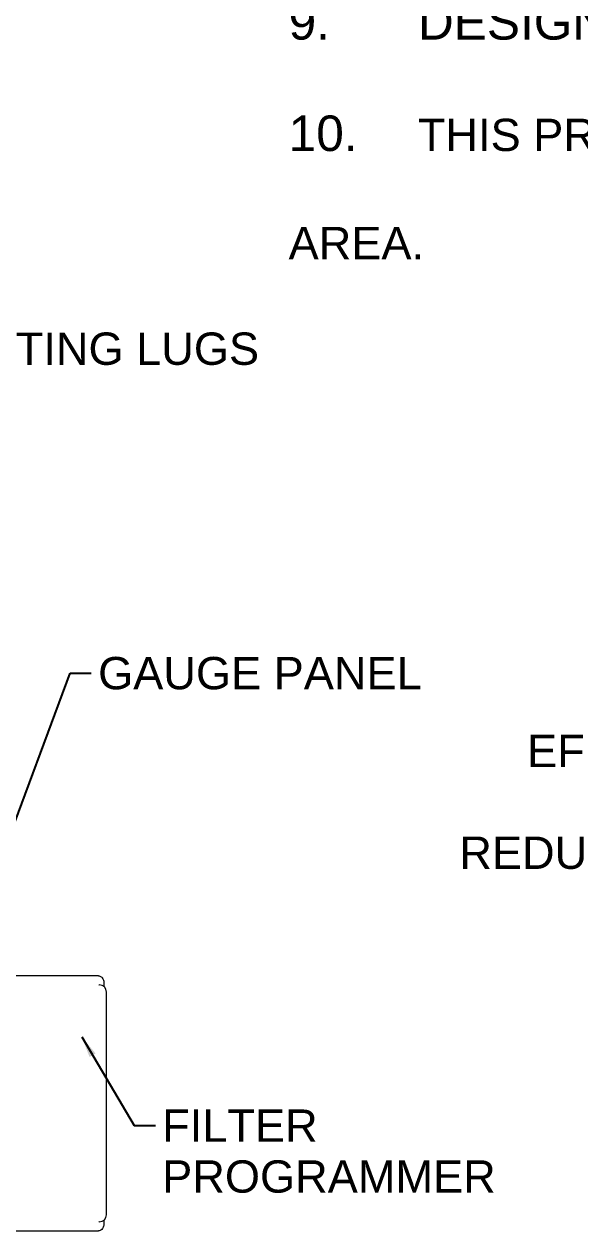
# Model space of a CAD drawing. Header units: inches. Extents: x 19 to 503, y 7 to 322.
# Drawn here: x 275.5 to 314.2, y 82.7 to 166.7 of the extents above; entities that cross this region are included whole.
import ezdxf

# ---------------------------------------------------------------- set-up
doc = ezdxf.new("R2010")
doc.units = ezdxf.units.IN
doc.header["$LTSCALE"] = 15
doc.header["$MEASUREMENT"] = 0
for name, color, linetype, lineweight in [('Symbol', 7, 'Continuous', 25), ('Symbol (ANSI)', 7, 'Continuous', 25), ('Visible (ANSI)', 7, 'Continuous', 50)]:
    doc.layers.add(name, color=color, linetype=linetype, lineweight=lineweight)
doc.styles.add('MEMCOR Medium', font='arial.ttf')
doc.styles.add('Standard D-E NeptuneBenson', font='arial.ttf')
doc.dimstyles.new('Default (ANSI)$7', dxfattribs={"dimscale": 15, "dimtxt": 0.15, "dimasz": 0.098425, "dimexe": 0.125, "dimexo": 0.0625, "dimgap": 0.031496, "dimtad": 0, "dimtih": 1, "dimtoh": 1, "dimdec": 4, "dimrnd": 1e-08, "dimzin": 3, "dimdsep": 46, "dimlunit": 5, "dimtxsty": 'MEMCOR Medium', "dimcen": 0.09, "dimdle": 0.393701, "dimclrd": 256, "dimclre": 256, "dimclrt": 256, "dimadec": 0, "dimazin": 1, "dimtfac": 0.8, "dimtofl": 0, "dimtmove": 0, "dimatfit": 3, "dimfxl": 1, "dimfrac": 1, "dimtolj": 1, "dimtzin": 4, "dimlwd": -1, "dimlwe": -1, "dimarcsym": 0})

msp = doc.modelspace()

# ---------------------------------------------------------------- linework, layer by layer
at = {"layer": 'Visible (ANSI)', "linetype": 'Continuous', "lineweight": 18}
for p, q in [((280.71374, 100.4937), (273.46374, 100.4937)), ((281.08874, 99.9937), (281.08874, 99.75538)), ((281.27175, 83.8687), (281.27175, 99.3687)), ((281.08874, 83.48202), (281.08874, 83.2437)), ((273.46374, 82.7437), (280.71374, 82.7437))]:
    msp.add_line(p, q, dxfattribs=at)
for centre, start, end in [((280.77175, 99.3687), 0, 90), ((280.77175, 83.8687), 270, 0)]:
    msp.add_arc(centre, 0.5, start, end, dxfattribs=at)
for points, knots in [([(280.71374, 100.4937), (280.74902, 100.4937), (280.78413, 100.48747), (280.84998, 100.46495), (280.88004, 100.44815), (280.9374, 100.40584), (280.96224, 100.37936), (281.00983, 100.31623), (281.02907, 100.279), (281.05895, 100.20372), (281.06942, 100.16552), (281.08385, 100.08813), (281.08773, 100.04895), (281.08868, 100.00436), (281.08874, 99.99903), (281.08874, 99.9937)], [4.71238898, 4.71238898, 4.71238898, 4.71238898, 4.88171706, 4.88171706, 5.06570872, 5.06570872, 5.29807476, 5.29807476, 5.61223403, 5.61223403, 5.92639329, 5.92639329, 6.24055256, 6.24055256, 6.28318531, 6.28318531, 6.28318531, 6.28318531]), ([(280.75071, 99.8728), (280.75071, 99.8728), (280.75554, 99.87042), (280.76565, 99.86893), (280.7687, 99.8687), (280.77175, 99.8687)], [7.585296266, 7.585296266, 7.585296266, 7.585296266, 7.780745887, 7.780745887, 7.853981634, 7.853981634, 7.853981634, 7.853981634]), ([(281.08874, 83.2437), (281.08874, 83.20443), (281.08569, 83.16517), (281.07308, 83.08754), (281.06357, 83.04918), (281.03612, 82.97361), (281.01832, 82.93629), (280.96799, 82.86315), (280.93517, 82.82658), (280.85607, 82.77518), (280.81636, 82.75761), (280.75324, 82.7456), (280.73349, 82.7437), (280.71374, 82.7437)], [0, 0, 0, 0, 0.31415927, 0.31415927, 0.62831853, 0.62831853, 0.9424778, 0.9424778, 1.25663706, 1.25663706, 1.47597936, 1.47597936, 1.57079633, 1.57079633, 1.57079633, 1.57079633])]:
    msp.add_open_spline(points, degree=3, knots=knots, dxfattribs=at)
msp.add_open_spline([(280.77175, 83.3687), (280.76056, 83.3687), (280.75071, 83.3646), (280.75071, 83.3646)], degree=3, dxfattribs=at)

# ---------------------------------------------------------------- texts
at = {"layer": 'Symbol', "insert": (293.95245, 253.4636), "char_height": 2.25000007, "width": 202.6942777, "attachment_point": 1, "line_spacing_factor": 1.754237, "style": 'Standard D-E NeptuneBenson'}
msp.add_mtext('\\pxsm1.88;\\fArial|b0|i0;{\\H2.4750;NOTES:\\P}\\fArial|b0|i0;{\\H2.4750;1.^I}\\fArial|b0|i0;{\\H2.4750;FILTER TANK IS TO BE CONSTRUCTED OF HIGH QUALITY A36 CARBON STEEL, UPPER HEAD THICKNESS = 1 1/2" \\P(38.1mm), LOWER HEAD THICKNESS = 5/16" (7.93mm) & SHELL THICKNESS = 1/4" (6.35mm).\\P}\\fArial|b0|i0;{\\H2.4750;2.^I}\\fArial|b0|i0;{\\H2.4750;INTERIOR OF TANK IS LINED WITH FLEXSOL 3000. EXTERIOR IS COATED WITH 5-8 MILS OF HIGH SOLIDS ENAMEL. \\PNO WELDING OR EXTREME HEAT IS TO BE APPLIED TO TANK AFTER LINING OR COATING PROCESS IS DONE.\\P}\\fArial|b0|i0;{\\H2.4750;3.^I}\\fArial|b0|i0;{\\H2.4750;ELECTRICAL REQUIREMENTS: 120VAC-10-60Hz, 15 AMP CIRCUIT PROTECTION.\\P}\\fArial|b0|i0;{\\H2.4750;4.^I}\\fArial|b0|i0;{\\H2.4750;LOCATE ALL ELECTRICAL ITEMS IN A NON-HAZARDOUS LOCATION.\\P}\\fArial|b0|i0;{\\H2.4750;5.^I}\\fArial|b0|i0;{\\H2.4750;ELECTRICAL CONNECTIONS ARE THE RESPONSIBILITY OF THE CUSTOMER.\\P}\\fArial|b0|i0;{\\H2.4750;6.^I}\\fArial|b0|i0;{\\H2.4750;MEDIA QUANTITIES ARE INDICATED FOR INFORMATIONAL PURPOSES ONLY.\\P}\\fArial|b0|i0;{\\H2.4750;7.^I}\\fArial|b0|i0;{\\H2.4750;ALL PNEUMATIC TUBING SUPPLIED BY POOL CONTRACTOR.\\P}\\fArial|b0|i0;{\\H2.4750;8.^I}\\fArial|b0|i0;{\\H2.4750;DRAIN VALVE MUST BE A BUTTERFLY VALVE AND INSTALLED DIRECTLY ON THE BOTTOM TANK HEAD.\\P}\\fArial|b0|i0;{\\H2.4750;9.^I}\\fArial|b0|i0;{\\H2.4750;DESIGN PRESSURE IS 50 PSI (344.73 kpa). HYDROSTATICALLY TESTED TO 75 PSI (517.11 kpa).\\P}\\fArial|b0|i0;{\\H2.4750;10.^I}\\fArial|b0|i0;{\\H2.2500;THIS PRECOAT FILTER UTILIZES TUBE ELEMENTS AND THE EFFECTIVE  FILTRATION  AREA REPRESENTS THE UNCOATED \\PAREA.}', dxfattribs=at)
at = {"layer": 'Symbol (ANSI)', "insert": (270.41589, 145.27773), "char_height": 2.2500001, "width": 21.4847575, "attachment_point": 1, "style": 'MEMCOR Medium'}
msp.add_mtext('\\fArial|b0|i0;LIFTING LUGS', dxfattribs=at)
at = {"layer": 'Symbol (ANSI)', "color": 179, "true_color": 0x262659, "insert": (280.68906, 122.6926), "char_height": 2.2500001, "width": 22.5394457, "attachment_point": 1, "style": 'MEMCOR Medium'}
msp.add_mtext('\\fArial|b0|i0;GAUGE PANEL', dxfattribs=at)
at = {"layer": 'Symbol (ANSI)', "char_height": 2.2500001, "line_spacing_factor": 0.944221, "style": 'MEMCOR Medium'}
for s, insert, width, attachment_point in [('\\fArial|b0|i0;10in [DN250]\\P\\fArial|b0|i0;EFFLUENT CONN.\\P\\fArial|b0|i0;W/8in\\P\\fArial|b0|i0;REDUCING BUSHING', (337.79413, 120.81402), 31.9664657, 3), ('\\fArial|b0|i0;FILTER\\P\\fArial|b0|i0;PROGRAMMER', (285.15096, 91.19465), 23.2322807, 1)]:
    msp.add_mtext(s, dxfattribs=dict(at, insert=insert, width=width, attachment_point=attachment_point))

# ---------------------------------------------------------------- leaders
at = {"layer": 'Symbol (ANSI)', "annotation_type": 0, "has_hookline": 1}
for points, hookline_direction, text_width in [([(235.76095, 135.87094), (237.22827, 141.47243), (268.93951, 144.15273), (269.94344, 144.15273)], 0, 21.088), ([(350.22695, 137.1812), (339.74295, 119.68902), (338.26657, 119.68902)], 1, 31.51535), ([(274.07693, 108.99016), (278.74024, 121.5676), (280.21661, 121.5676)], 0, 22.25443), ([(279.5503, 96.24204), (283.20214, 90.06965), (284.67852, 90.06965)], 0, 22.94355)]:
    msp.add_leader(points, dimstyle='Default (ANSI)$7', override={"dimtad": 0}, dxfattribs=dict(at, hookline_direction=hookline_direction, text_width=text_width))

doc.saveas('drawing.dxf')
